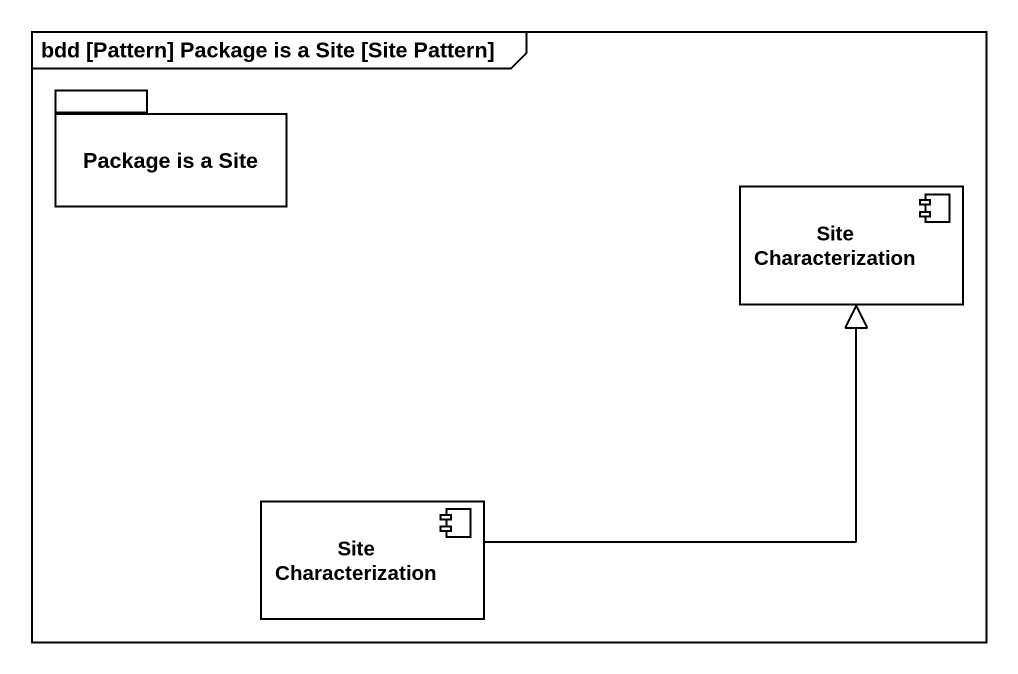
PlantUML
@startuml
mainframe bdd [Pattern] Package is a Site [Site Pattern]
package "Package is a Site" as Package_is_a_Site {
}
component "Site Characterization" as Site_Characterization
component "Site Characterization" as Site_Characterization_2
Site_Characterization_2 -up-|> Site_Characterization
@enduml
